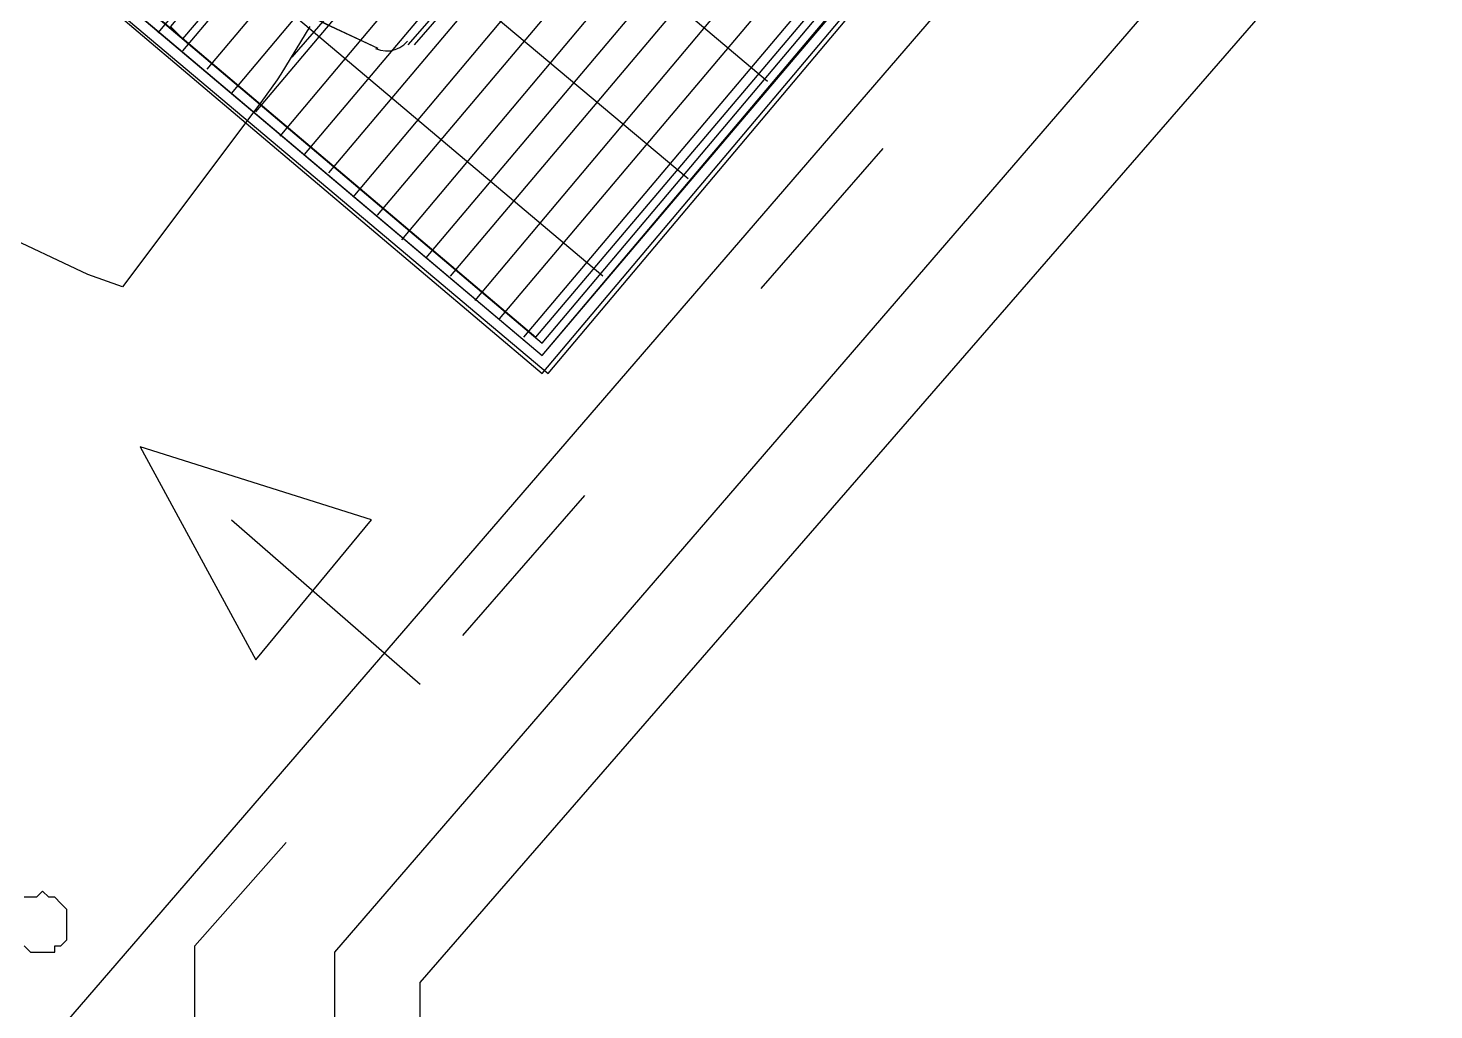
# Model space of a CAD drawing. Header units: metres. Extents: x 1 to 213, y 1 to 147.
# Drawn here: x 61.566 to 64.009, y 101.997 to 103.703 of the extents above; entities that cross this region are included whole.
import ezdxf

# ---------------------------------------------------------------- set-up
doc = ezdxf.new("R2010")
doc.units = ezdxf.units.M
doc.linetypes.add('DASHED', pattern=[1.524, 1.27, -0.254])
doc.layers.add('00-BASE-ARQUITECTURA', color=8, linetype='Continuous')
doc.layers.add('PJ-PROTEGIDO', color=30, linetype='DASHED')

msp = doc.modelspace()

# ---------------------------------------------------------------- linework, layer by layer
at = {"layer": '00-BASE-ARQUITECTURA'}
for points in [[(61.5914, 101.928), (65.0416, 105.9285), (65.0416, 107.8229), (69.8359, 107.8229), (81.8374, 107.8229), (89.7748, 107.8229), (92.8758, 103.9918)], [(61.7925, 103.6954), (63.7399, 106.0132)], [(61.8349, 103.6637), (63.7822, 105.9709)], [(61.8772, 103.6319), (63.8245, 105.9391)], [(61.9195, 103.5896), (63.8669, 105.9074)], [(61.9619, 103.5579), (63.9092, 105.865)], [(62.0042, 103.5155), (63.9515, 105.8333)], [(62.0465, 103.4838), (63.9939, 105.7909)], [(62.0889, 103.452), (64.0362, 105.7592)], [(62.1312, 103.4097), (64.0785, 105.7274)], [(62.1735, 103.378), (64.1209, 105.6851)], [(62.2159, 103.3356), (64.1632, 105.6534)], [(62.2582, 103.3039), (64.2055, 105.611)], [(62.3005, 103.2721), (64.2479, 105.5793)], [(62.3429, 103.2298), (64.2902, 105.5475)], [(62.3852, 103.198), (64.3325, 105.5052)], [(62.4275, 103.1663), (64.3749, 105.4734)], [(62.8509, 103.6108), (60.9564, 105.2089)], [(62.0994, 92.0644), (62.0994, 102.0974), (64.6818, 105.0924), (90.3887, 105.0924), (92.3889, 103.8119), (94.0505, 100.277)], [(62.7133, 103.4414), (60.8083, 105.0395)], [(62.2476, 92.0644), (62.2476, 102.0444), (64.7559, 104.9337), (90.3358, 104.9337), (92.2725, 103.706), (93.9129, 100.2135)], [(62.5651, 103.2721), (60.6707, 104.8702)], [(62.2264, 103.6743), (62.4487, 103.9283), (62.0042, 104.2987), (61.9407, 104.214), (61.8243, 104.3093), (61.7184, 104.3939), (61.7925, 104.4786), (61.348, 104.849), (61.1364, 104.595)], [(62.0254, 103.6531), (62.5122, 104.214)], [(62.0254, 103.6531), (62.5122, 104.214)], [(61.5729, 104.0144), (61.6543, 103.9575), (61.7373, 103.9031), (61.8218, 103.8511), (61.9078, 103.8017), (61.9953, 103.7548), (62.0841, 103.7105), (62.1742, 103.6688)], [(61.6174, 103.9828), (61.6932, 103.9316), (61.7703, 103.8824), (61.8487, 103.8353), (61.9283, 103.7904), (62.0092, 103.7477), (62.0911, 103.7071), (62.1742, 103.6688)], [(62.4487, 103.9177), (62.237, 103.6743)], [(62.17, 103.6678), (62.1785, 103.665), (62.1872, 103.6637), (62.1958, 103.6641), (62.2042, 103.666), (62.2121, 103.6695), (62.2194, 103.6743), (62.2258, 103.6806)], [(62.17, 103.6678), (62.1785, 103.665), (62.1872, 103.6637), (62.1958, 103.6641), (62.2042, 103.666), (62.2121, 103.6695), (62.2194, 103.6743), (62.2258, 103.6806)], [(62.8403, 103.2509), (63.0519, 103.4944)], [(61.7608, 102.9758), (61.9619, 102.6054), (62.1629, 102.8488), (61.7608, 102.9758)], [(62.3217, 102.6477), (62.5334, 102.8911)], [(61.9195, 102.8488), (62.2476, 102.563)], [(61.856, 102.1079), (62.0148, 102.2879)], [(61.6338, 102.1503), (61.6338, 102.1609), (61.6338, 102.1714), (61.6232, 102.182), (61.6126, 102.1926), (61.602, 102.1926), (61.5914, 102.2032), (61.5809, 102.1926), (61.5703, 102.1926), (61.5597, 102.1926)], [(61.6338, 102.1503), (61.6338, 102.1609), (61.6338, 102.1714), (61.6232, 102.182), (61.6126, 102.1926), (61.602, 102.1926), (61.5914, 102.2032), (61.5809, 102.1926), (61.5703, 102.1926), (61.5597, 102.1926)], [(61.5597, 102.1079), (61.5703, 102.0974), (61.5809, 102.0974), (61.5914, 102.0974), (61.602, 102.0974), (61.6126, 102.0974), (61.6126, 102.1079), (61.6232, 102.1079), (61.6338, 102.1185), (61.6338, 102.1291), (61.6338, 102.1397), (61.6338, 102.1503)], [(61.5597, 102.1079), (61.5703, 102.0974), (61.5809, 102.0974), (61.5914, 102.0974), (61.602, 102.0974), (61.6126, 102.0974), (61.6126, 102.1079), (61.6232, 102.1079), (61.6338, 102.1185), (61.6338, 102.1291), (61.6338, 102.1397), (61.6338, 102.1503)], [(61.856, 101.8539), (61.856, 102.1079)]]:
    msp.add_lwpolyline(points, dxfattribs=at)
for points in [[(62.5016, 107.0821), (60.5331, 104.7326), (62.4593, 103.1028), (64.4384, 105.4523)], [(62.5122, 107.0715), (60.5331, 104.7326), (62.4699, 103.1028), (64.4384, 105.4417)], [(62.5122, 107.0504), (60.5543, 104.7432), (62.4593, 103.1345), (64.4066, 105.4417)], [(62.5122, 107.0398), (60.5649, 104.7326), (62.4593, 103.1345), (64.4172, 105.4417)], [(62.5122, 107.0186), (60.586, 104.7432), (62.4487, 103.1663), (64.3749, 105.4417)], [(62.5228, 107.0186), (60.5966, 104.7326), (62.4593, 103.1557), (64.3854, 105.4417)], [(62.3534, 104.3516), (61.8137, 103.706), (61.8349, 103.6849), (62.3852, 104.3304)]]:
    msp.add_lwpolyline(points, close=True, dxfattribs=at)
at = {"layer": 'PJ-PROTEGIDO'}
msp.add_lwpolyline([(62.0559, 103.7062), (62.0054, 103.6231), (61.9989, 103.6134), (61.9706, 103.5738), (61.7304, 103.2534), (61.6698, 103.2751), (61.6698, 103.2751), (61.4658, 103.3716), (61.2722, 103.4876), (61.0909, 103.6221), (60.9237, 103.7737)], dxfattribs=at)

doc.saveas('drawing.dxf')
